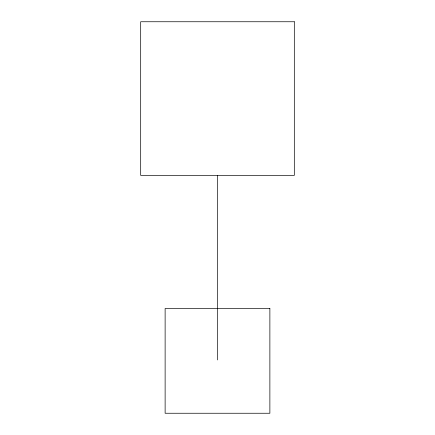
<?xml version="1.0" encoding="UTF-8"?>
<svg xmlns="http://www.w3.org/2000/svg" width="435" height="435" viewBox="0 0 435 435"><rect width="100%" height="100%" fill="white"/><g stroke="black" fill="none" stroke-linecap="round" stroke-linejoin="round"><path stroke-width="0.65" d="M217.5 175.381L217.5 359.946M294.316 21.75L140.684 21.75L140.684 175.381L294.316 175.381L294.316 21.75M269.874 308.502L165.126 308.502L165.126 413.25L269.874 413.25L269.874 308.502"/></g></svg>
